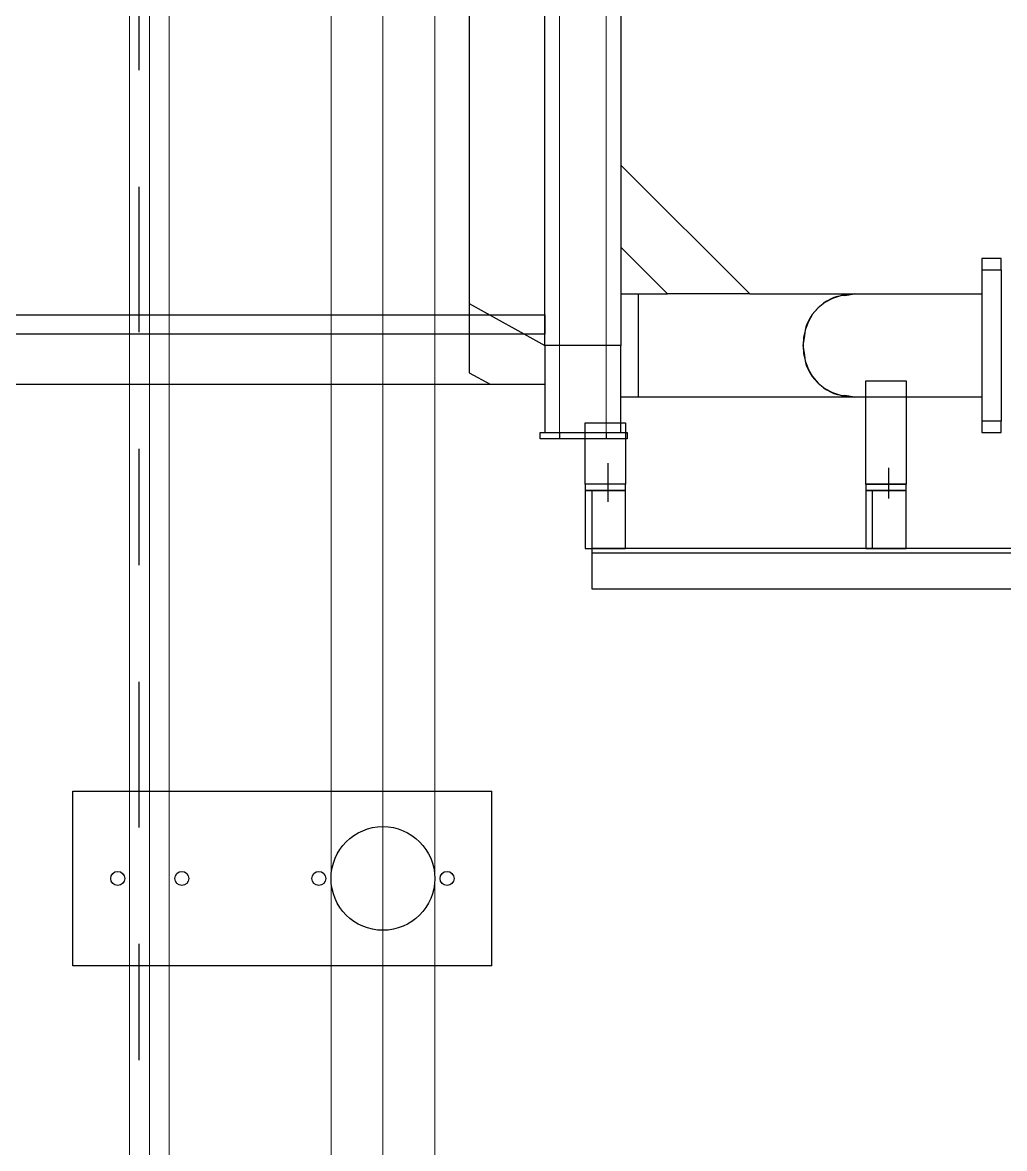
# Model space of a CAD drawing. Header units: metres. Extents: x 530959 to 531458, y 2674234 to 2674577.
# Drawn here: x 531160.22 to 531161.063, y 2674390.764 to 2674391.731 of the extents above; entities that cross this region are included whole.
import ezdxf

# ---------------------------------------------------------------- set-up
doc = ezdxf.new("R2010")
doc.units = ezdxf.units.M
for name, pattern in [('CABLEBUS$0$DASHED2', [0.375, 0.25, -0.125]), ('CENTER', [2, 1.25, -0.25, 0.25, -0.25]), ('CENTER2', [1.125, 0.75, -0.125, 0.125, -0.125])]:
    doc.linetypes.add(name, pattern=pattern)
doc.layers.add('300mm Hume Pipe', color=74, linetype='Continuous')
doc.layers.add('IDT', color=7, linetype='Continuous')

# ---------------------------------------------------------------- blocks, each defined once
blk = doc.blocks.new('IDT')
at = {"layer": 'IDT', "color": 0, "lineweight": 0}
for p, q in [((15.57353, 21.82067), (15.57353, 14.66198)), ((15.57353, 21.82067), (15.57353, 14.66198)), ((15.66253, 14.66198), (15.66253, 21.82067)), ((15.66253, 14.66198), (15.66253, 21.82067)), ((15.80138, 17.10333), (15.80138, 14.31028)), ((15.80138, 17.10333), (15.80138, 14.31028)), ((15.83538, 14.31028), (15.83538, 17.10333)), ((15.83538, 14.31028), (15.83538, 17.10333))]:
    blk.add_line(p, q, dxfattribs=at)
at = {"layer": 'IDT', "color": 0, "linetype": 'CENTER2', "lineweight": 0, "ltscale": 500}
for p, q in [((15.61803, 21.82067), (15.61803, 14.18162)), ((15.61803, 21.82067), (15.61803, 14.18162)), ((15.81838, 21.70785), (15.81838, 14.31028)), ((15.81838, 21.70785), (15.81838, 14.31028))]:
    blk.add_line(p, q, dxfattribs=at)
at = {"layer": 'IDT', "color": 8, "linetype": 'CENTER', "ltscale": 0.1}
blk.add_line((15.82753, 7.42315), (15.82753, 16.54757), dxfattribs=at)
at = {"layer": 'IDT', "color": 0}
for p, q in [((15.52453, 15.74201), (15.88407, 15.74201)), ((15.52453, 15.74201), (15.52453, 15.59201)), ((15.52453, 15.74201), (15.88407, 15.74201)), ((15.52453, 15.74201), (15.52453, 15.59201)), ((15.88407, 15.74201), (15.88407, 15.59201)), ((15.88407, 15.74201), (15.88407, 15.59201)), ((15.88407, 15.59201), (15.52453, 15.59201)), ((15.88407, 15.59201), (15.52453, 15.59201))]:
    blk.add_line(p, q, dxfattribs=at)
at = {"layer": 'IDT', "color": 0, "lineweight": 25}
for p, q in [((15.43887, 15.41834), (15.0502, 15.41834)), ((15.43887, 15.38376), (15.43887, 15.41834)), ((15.01977, 15.38791), (15.43887, 15.38791)), ((15.02392, 15.38376), (15.43887, 15.38376)), ((15.20373, 15.38376), (15.16915, 15.38376)), ((15.16915, 15.38376), (15.16915, 15.33397)), ((15.1982, 15.33397), (15.1982, 15.38376)), ((15.20373, 15.33397), (15.20373, 15.38376)), ((15.4444, 15.38376), (15.40982, 15.38376)), ((15.40982, 15.38376), (15.40982, 15.33397)), ((15.43887, 15.33397), (15.43887, 15.38376)), ((15.4444, 15.33397), (15.4444, 15.38376)), ((15.18437, 15.3146), (15.18437, 15.34088)), ((15.42504, 15.31045), (15.42504, 15.34365)), ((15.16915, 15.33397), (15.20373, 15.33397)), ((15.20373, 15.33397), (15.16915, 15.33397)), ((15.16915, 15.33397), (15.16915, 15.32844)), ((15.20373, 15.32844), (15.20373, 15.33397)), ((15.40982, 15.33397), (15.4444, 15.33397)), ((15.4444, 15.33397), (15.40982, 15.33397)), ((15.40982, 15.33397), (15.40982, 15.32844)), ((15.4444, 15.32844), (15.4444, 15.33397)), ((15.16915, 15.32844), (15.20373, 15.32844)), ((15.20373, 15.32844), (15.16915, 15.32844)), ((15.16915, 15.32844), (15.20373, 15.32844)), ((15.16915, 15.23991), (15.16915, 15.32844)), ((15.20373, 15.32844), (15.20373, 15.23991)), ((15.40982, 15.32844), (15.4444, 15.32844)), ((15.40982, 15.32844), (15.4444, 15.32844)), ((15.40982, 15.27588), (15.40982, 15.32844)), ((15.4444, 15.32844), (15.4444, 15.27588)), ((15.10415, 15.28417), (15.08755, 15.28417)), ((15.08755, 15.28417), (15.08755, 15.27449)), ((15.10415, 15.27449), (15.10415, 15.28417)), ((15.40844, 15.28417), (15.40844, 15.28971)), ((15.40844, 15.28971), (15.42642, 15.28971)), ((15.42642, 15.28417), (15.40844, 15.28417)), ((15.41397, 15.28417), (15.41397, 15.20948)), ((15.42642, 15.28417), (15.42642, 15.28971)), ((15.42642, 15.28971), (15.46653, 15.28971)), ((15.46653, 15.28417), (15.42642, 15.28417)), ((15.46653, 15.28417), (15.46653, 15.28971)), ((15.46653, 15.28971), (15.48313, 15.28971)), ((15.48313, 15.28417), (15.46653, 15.28417)), ((15.47898, 15.20948), (15.47898, 15.28417)), ((15.48313, 15.28971), (15.48313, 15.28417)), ((15.08755, 15.27449), (15.10415, 15.27449)), ((15.08755, 15.14448), (15.08755, 15.27449)), ((15.10415, 15.14448), (15.10415, 15.27449)), ((15.4444, 15.27588), (15.40982, 15.27588)), ((15.10415, 15.25375), (15.21341, 15.25375)), ((15.21341, 15.25375), (15.39876, 15.25375)), ((15.22448, 15.25236), (15.21341, 15.25375)), ((15.21341, 15.25375), (15.22171, 15.25236)), ((15.39876, 15.25375), (15.41397, 15.25375)), ((15.39876, 15.25375), (15.39876, 15.16522)), ((15.20373, 15.23991), (15.16915, 15.23991)), ((16.17747, 15.24268), (15.47898, 15.24268)), ((15.54399, 15.233), (15.52601, 15.24268)), ((15.54399, 15.17352), (15.54399, 15.233)), ((15.25768, 15.20948), (15.25629, 15.21778)), ((15.25629, 15.20119), (15.25768, 15.20948)), ((15.41397, 14.5594), (15.41397, 15.20948)), ((15.41397, 15.20948), (15.42642, 15.20948)), ((15.42642, 15.20948), (15.46653, 15.20948)), ((15.46653, 15.20948), (15.47898, 15.20948)), ((15.54399, 15.17352), (15.47898, 15.20948)), ((15.47898, 15.20948), (15.47898, 14.5594)), ((15.47898, 15.1998), (16.17747, 15.1998)), ((15.47898, 15.1832), (15.47898, 15.1998)), ((16.17747, 15.1832), (15.47898, 15.1832)), ((15.22171, 15.16661), (15.21341, 15.16522)), ((15.21341, 15.16522), (15.22448, 15.16661)), ((15.54399, 14.20393), (15.54399, 15.17352)), ((15.21341, 15.16522), (15.10415, 15.16522)), ((15.30332, 15.16522), (15.21341, 15.16522)), ((15.41397, 15.05457), (15.30332, 15.16522)), ((15.30332, 15.16522), (15.37386, 15.16522)), ((15.39876, 15.16522), (15.37386, 15.16522)), ((15.37386, 15.16522), (15.41397, 15.12511)), ((15.41397, 15.16522), (15.39876, 15.16522)), ((15.08755, 15.14448), (15.08755, 15.13479)), ((15.10415, 15.14448), (15.08755, 15.14448)), ((15.10415, 15.13479), (15.10415, 15.14448)), ((15.08755, 15.13479), (15.10415, 15.13479))]:
    blk.add_line(p, q, dxfattribs=at)
at = {"layer": 'IDT', "color": 0, "lineweight": 13}
for p, q in [((15.42642, 15.20948), (15.42642, 15.28417)), ((15.46653, 15.20948), (15.46653, 15.28417)), ((15.42642, 14.5594), (15.42642, 15.20948)), ((15.46653, 14.5594), (15.46653, 15.20948))]:
    blk.add_line(p, q, dxfattribs=at)
at = {"layer": 'IDT', "color": 0, "linetype": 'CABLEBUS$0$DASHED2', "ltscale": 100}
blk.add_circle((15.61803, 15.66701), 0.0445, dxfattribs=at)
blk.add_circle((15.61803, 15.66701), 0.0445, dxfattribs=at)
at = {"layer": 'IDT', "color": 0}
for centre in [(15.56303, 15.66701), (15.56303, 15.66701), (15.67303, 15.66701), (15.67303, 15.66701), (15.79057, 15.66701), (15.79057, 15.66701), (15.84557, 15.66701), (15.84557, 15.66701)]:
    blk.add_circle(centre, 0.006, dxfattribs=at)
at = {"layer": 'IDT', "color": 0, "lineweight": 25}
for points in [[(15.25629, 15.21778), (15.25632, 15.23429), (15.23822, 15.25236), (15.22171, 15.25236)], [(15.22448, 15.16661), (15.26865, 15.17627), (15.26865, 15.2427), (15.22448, 15.25236)], [(15.22171, 15.16661), (15.23822, 15.16661), (15.25632, 15.18468), (15.25629, 15.20119)]]:
    blk.add_open_spline(points, degree=3, dxfattribs=at)

msp = doc.modelspace()

# ---------------------------------------------------------------- hatches: boundary and pattern name
at = {"layer": '300mm Hume Pipe'}
h = msp.add_hatch(dxfattribs=at)
h.set_pattern_fill('ANSI37', color=74)
h.set_pattern_definition([(45, (0, 0), (-0.0883883476483, 0.0883883476483), []), (135, (0, 0), (-0.0883883476483, -0.0883883476483), [])])
edge = h.paths.add_edge_path(flags=17)
edge.add_line((531137.22144, 2674376.49733), (531137.22144, 2674392.24519))
edge.add_arc((531138.12144, 2674392.24519), 0.9, 90, 180, ccw=False)
edge.add_line((531138.12144, 2674393.14519), (531141.10417, 2674393.14519))
edge.add_line((531141.10417, 2674393.14519), (531141.10417, 2674392.84519))
edge.add_line((531141.10417, 2674392.84519), (531138.42144, 2674392.84519))
edge.add_arc((531138.42144, 2674391.94519), 0.9, 90, 180)
edge.add_line((531137.52144, 2674391.94519), (531137.52144, 2674376.79733))
edge.add_arc((531138.42144, 2674376.79733), 0.9, 180, 270)
edge.add_line((531138.42144, 2674375.89733), (531263.82775, 2674375.89733))
edge.add_line((531263.82775, 2674375.89733), (531263.82775, 2674375.59733))
edge.add_line((531263.82775, 2674375.59733), (531138.12144, 2674375.59733))
edge.add_arc((531138.12144, 2674376.49733), 0.9, 180, 270, ccw=False)
edge = h.paths.add_edge_path()
edge.add_line((531138.00128, 2674375.47717), (531263.82775, 2674375.47717))
edge.add_line((531263.82775, 2674375.47717), (531263.82775, 2674375.17717))
edge.add_line((531263.82775, 2674375.17717), (531137.70128, 2674375.17717))
edge.add_arc((531137.70128, 2674376.07717), 0.9, 180, 270, ccw=False)
edge.add_line((531136.80128, 2674376.07717), (531136.80128, 2674392.62925))
edge.add_arc((531137.70128, 2674392.62925), 0.9, 90, 180, ccw=False)
edge.add_line((531137.70128, 2674393.52925), (531141.10417, 2674393.52925))
edge.add_line((531141.10417, 2674393.52925), (531141.10417, 2674393.22925))
edge.add_line((531141.10417, 2674393.22925), (531138.00128, 2674393.22925))
edge.add_arc((531138.00128, 2674392.32925), 0.9, 90, 180)
edge.add_line((531137.10128, 2674392.32925), (531137.10128, 2674376.37717))
edge.add_arc((531138.00128, 2674376.37717), 0.9, 180, 270)

# ---------------------------------------------------------------- block references
at = {"layer": 'IDT', "color": 8, "rotation": 180}
msp.add_blockref('IDT', (531176.14728, 2674406.66297), dxfattribs=at)

doc.saveas('drawing.dxf')
